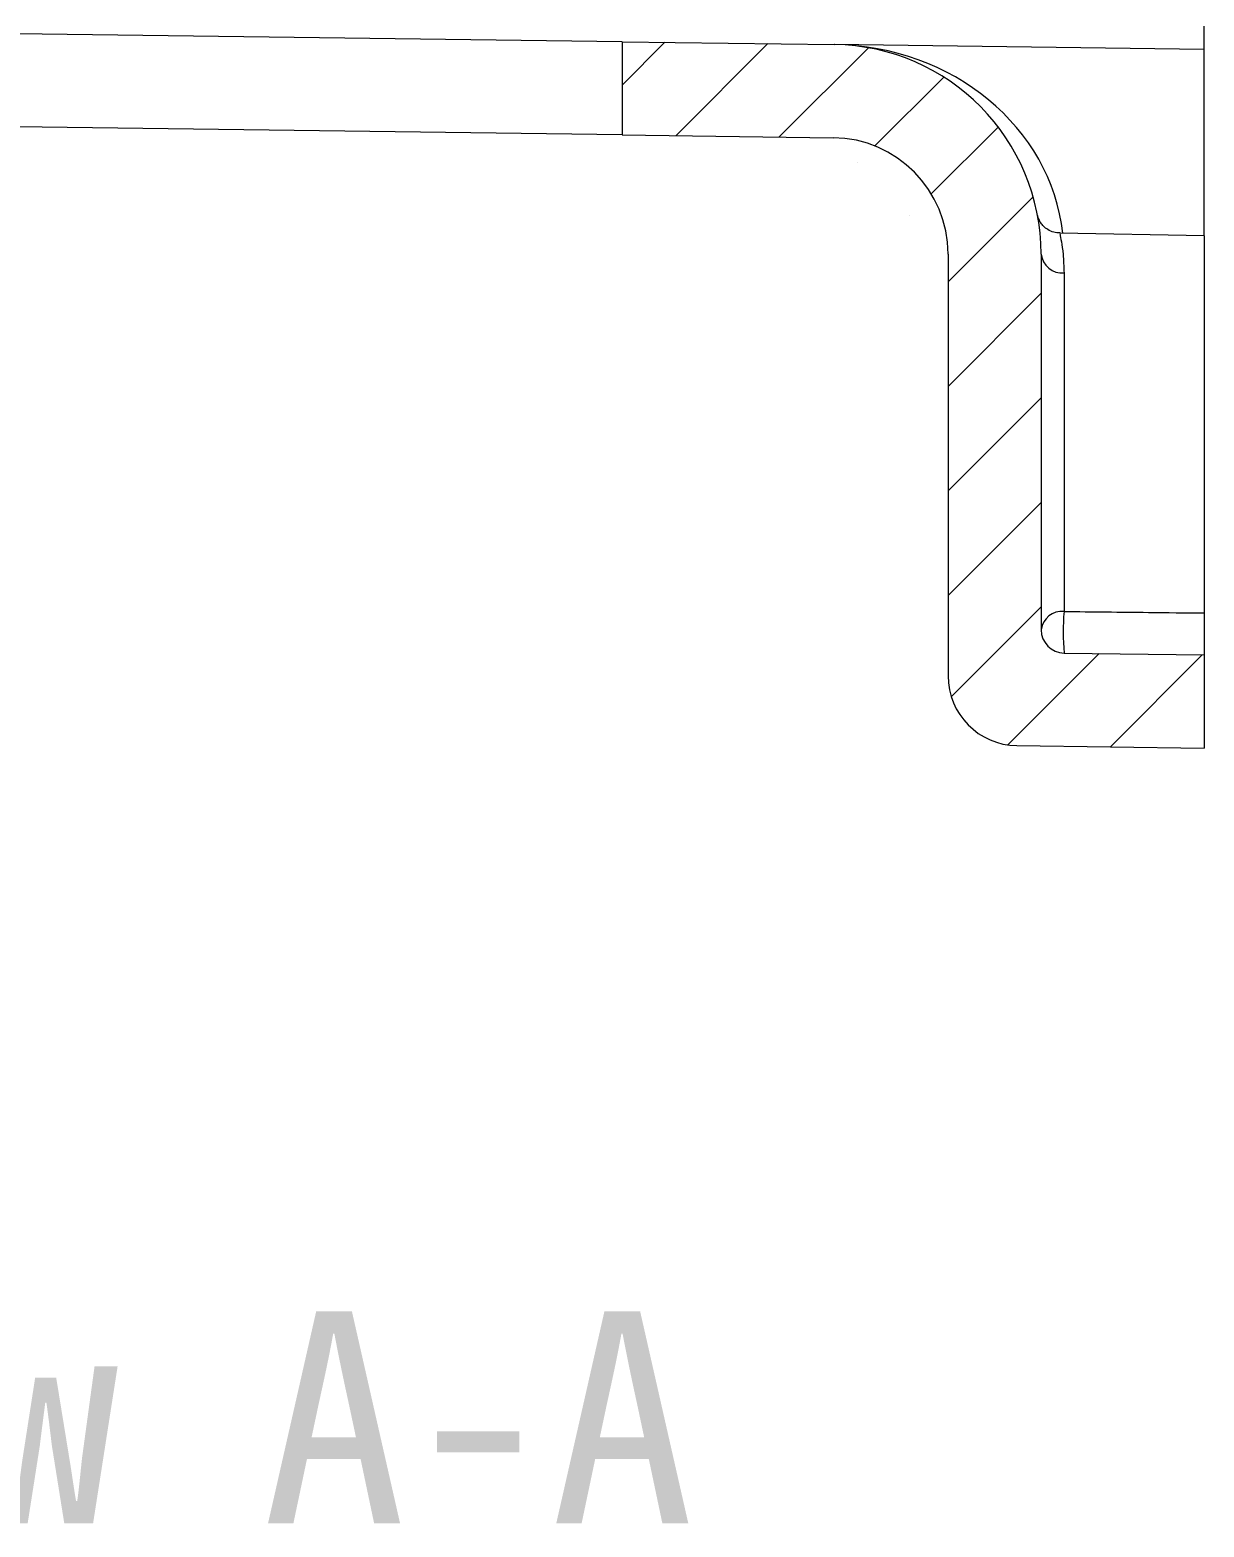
# Model space of a CAD drawing. Extents: x 14808 to 20058, y -13198 to -11680.
# Drawn here: x 15232.72 to 15257.94, y -12646.93 to -12614.79 of the extents above; entities that cross this region are included whole.
import ezdxf

# ---------------------------------------------------------------- set-up
doc = ezdxf.new("R2010")
doc.units = 0
doc.header["$LTSCALE"] = 7
doc.header["$MEASUREMENT"] = 0
doc.layers.get('0').update_dxf_attribs({"color": 2, "linetype": 'CONTINUOUS'})

# ---------------------------------------------------------------- blocks, each defined once
blk = doc.blocks.new('A$C37B80C3A')
at = {"linetype": 'Continuous', "lineweight": 0}
h = blk.add_hatch(dxfattribs=at)
h.set_pattern_fill('ANSI31', color=2, scale=0.25, style=0)
h.set_pattern_definition([(45, (344.9468, 39.5322), (-0.561266, 0.561266), [])])
edge = h.paths.add_edge_path(flags=0)
edge.add_line((32.5, 2.481), (32.5, 3.481))
edge.add_line((32.5, 3.481), (30.997, 3.501))
edge.add_arc((31, 3.751), 0.25, 180, 269.25, ccw=False)
edge.add_line((30.75, 3.751), (30.75, 7.783))
edge.add_arc((28.5, 7.783), 2.25, 0, 89.25)
edge.add_line((28.529, 10.033), (26.25, 10.063))
edge.add_line((26.25, 10.063), (26.25, 9.063))
edge.add_line((26.25, 9.063), (28.516, 9.033))
edge.add_arc((28.5, 7.783), 1.25, 0, 89.25, ccw=False)
edge.add_line((29.75, 7.783), (29.75, 3.257))
edge.add_arc((30.5, 3.257), 0.75, 180, 269.25)
edge.add_line((30.49, 2.507), (32.5, 2.481))
at = {"color": 7, "linetype": 'Continuous', "lineweight": 15}
for p, q in [((26.25, 10.063), (19.75, 10.148)), ((32.5, 9.981), (32.5, 10.231)), ((26.25, 10.063), (26.25, 9.063)), ((26.25, 10.063), (28.529, 10.033)), ((32.5, 9.981), (28.529, 10.033)), ((32.5, 7.981), (32.5, 9.981)), ((26.25, 9.063), (19.75, 9.148)), ((26.25, 9.063), (28.516, 9.033)), ((32.5, 7.981), (30.952, 8.008)), ((32.5, 7.981), (32.5, 3.931)), ((29.75, 7.783), (29.75, 3.257)), ((30.75, 7.783), (30.75, 3.751)), ((30.996, 7.58), (30.996, 3.947)), ((30.997, 3.501), (32.5, 3.481)), ((32.5, 3.481), (32.5, 2.481)), ((30.49, 2.507), (32.5, 2.481))]:
    blk.add_line(p, q, dxfattribs=at)
for centre, radius, start, end in [((28.5, 7.783), 2.25, 0, 89.25), ((28.5, 7.783), 1.25, 0, 89.25), ((30.978, 7.809), 0.229, 186.397, 274.4429), ((30.975, 3.721), 0.227, 84.76, 172.3976), ((33.684, 3.73), 2.697, 175.3984, 184.8819), ((31, 3.751), 0.25, 180, 269.25), ((30.5, 3.257), 0.75, 180, 269.25)]:
    blk.add_arc(centre, radius, start, end, dxfattribs=at)
at = {"color": 8, "linetype": 'Continuous', "lineweight": 15}
blk.add_ellipse((28.5, 7.783), major_axis=(2.497, -0.033), ratio=0.90118, start_param=0.114339, end_param=1.570796, dxfattribs=at)
at = {"color": 7, "linetype": 'Continuous', "lineweight": 15}
for points, knots in [([(30.953, 8.01), (30.93, 8.011), (30.884, 8.014), (30.824, 8.042), (30.778, 8.079), (30.747, 8.116), (30.728, 8.15), (30.719, 8.175), (30.714, 8.189), (30.713, 8.195), (30.712, 8.199), (30.711, 8.201), (30.711, 8.202), (30.711, 8.202)], [0, 0, 0, 0, 0.183306, 0.367714, 0.523198, 0.653474, 0.75802, 0.832518, 0.869719, 0.895471, 0.928334, 0.986857, 1, 1, 1, 1]), ([(30.996, 3.947), (31.298, 3.944), (31.799, 3.938), (32.301, 3.933), (32.5, 3.931)], [0, 0, 0, 0, 0.6022078, 1, 1, 1, 1]), ([(32.5, 3.931), (32.5, 3.912), (32.5, 3.874), (32.5, 3.794), (32.5, 3.709), (32.5, 3.627), (32.5, 3.556), (32.5, 3.505), (32.5, 3.483), (32.5, 3.482), (32.5, 3.481)], [0, 0, 0, 0, 0.135148, 0.270301, 0.405342, 0.540247, 0.675093, 0.809981, 0.944995, 1, 1, 1, 1])]:
    blk.add_open_spline(points, degree=3, knots=knots, dxfattribs=at)
at = {"color": 8, "linetype": 'Continuous', "lineweight": 15}
blk.add_open_spline([(30.952, 8.002), (30.952, 8.001), (30.952, 8), (30.967, 7.924), (30.988, 7.79), (30.993, 7.651), (30.996, 7.58)], degree=3, knots=[0, 0, 0, 0, 0.186037, 0.460001, 0.726154, 1, 1, 1, 1], dxfattribs=at)

msp = doc.modelspace()

# ---------------------------------------------------------------- block references
at = {"xscale": 2, "yscale": 2, "zscale": 2}
msp.add_blockref('A$C37B80C3A', (15192.943, -12635.169), dxfattribs=at)

# ---------------------------------------------------------------- texts
at = {"color": 2}
msp.add_text('Section View A-A', height=4.55, dxfattribs=at).set_placement((15197.471, -12646.852))

doc.saveas('drawing.dxf')
